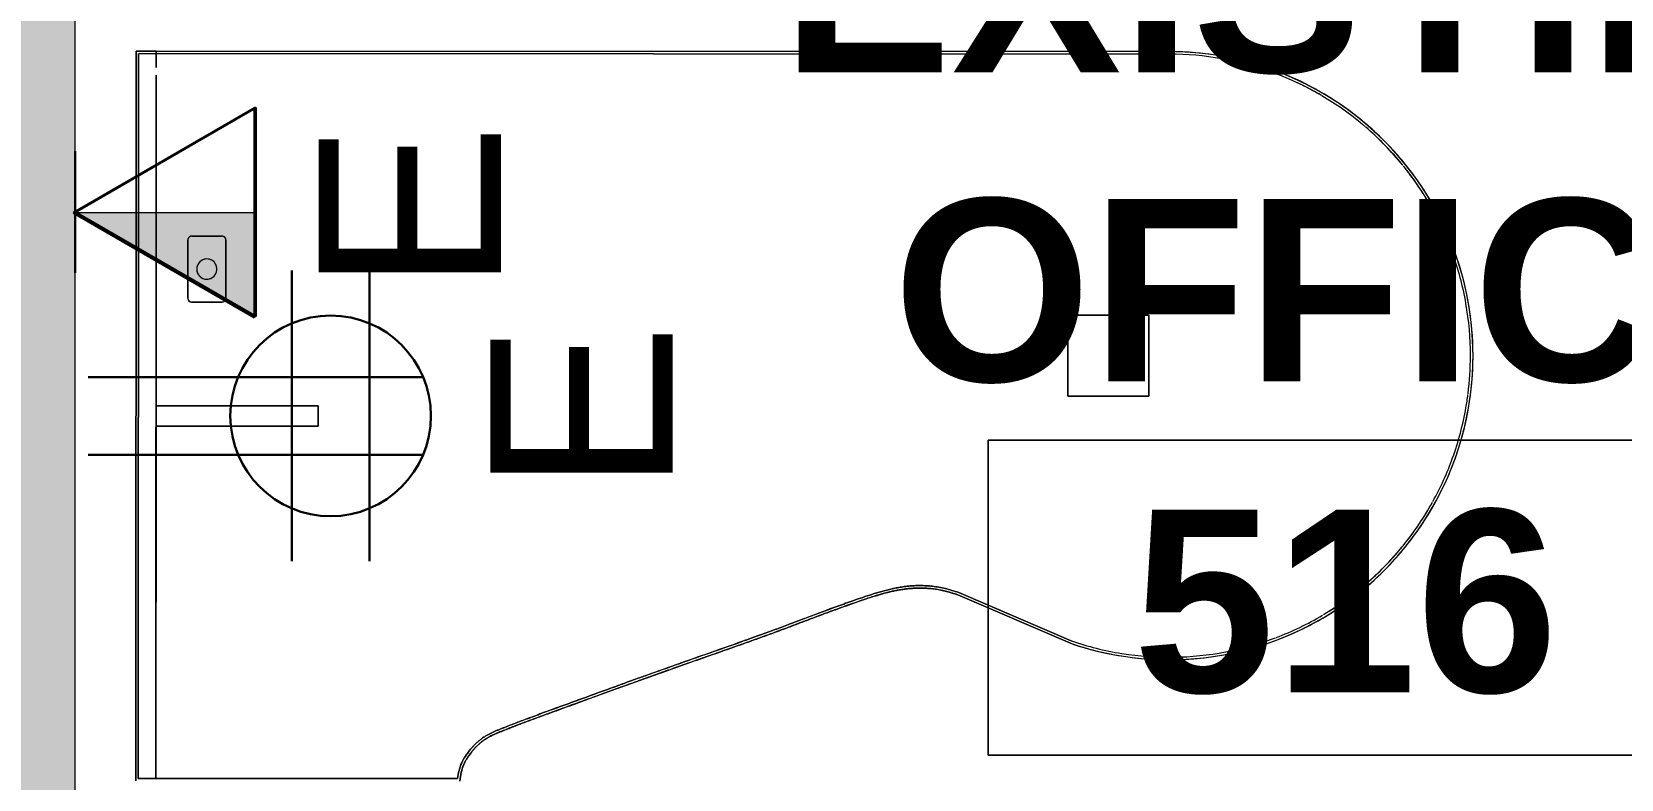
# Model space of a CAD drawing. Header units: inches. Extents: x 385 to 2249, y -1781 to -36.
# Drawn here: x 1571.7 to 1650.2, y -1660.8 to -1623.9 of the extents above; entities that cross this region are included whole.
import ezdxf

# ---------------------------------------------------------------- set-up
doc = ezdxf.new("R2010")
doc.units = ezdxf.units.IN
doc.header["$MEASUREMENT"] = 0
for name, color, linetype, lineweight in [('A-ANNO-NOTE', 131, 'Continuous', 30), ('A-AREA-IDEN', 2, 'Continuous', 9), ('A-WALL-PATT', 111, 'Continuous', 13), ('I-FURN', 30, 'Continuous', 9), ('I-FURN-PNLS', 30, 'Continuous', 9), ('I-WALL', 2, 'Continuous', 13)]:
    doc.layers.add(name, color=color, linetype=linetype, lineweight=lineweight)
doc.styles.add('Swis721 Lt BT', font='swissl.ttf', dxfattribs={"height": 9})
doc.styles.add('Swis721 Lt BT_B', font='', dxfattribs={"height": 9})
doc.styles.get('Swis721 Lt BT_B').set_extended_font_data('Swis721 Lt BT', bold=True)

# ---------------------------------------------------------------- blocks, each defined once
blk = doc.blocks.new('Zira Wksta 11 - Type 2-5323181-Level 5 POWER _ SIGNAL')
at = {"layer": 'I-FURN'}
for p, q in [((-46, 17), (-50, 17)), ((-50, 17), (-50, 13)), ((-50, 13), (-50, 17)), ((-50, 17), (-46, 17)), ((-46, 13), (-46, 17)), ((-46, 17), (-46, 13)), ((-49.977, 13), (-46, 13)), ((-46, 13), (-49.977, 13)), ((-4.437, 12.188), (-4.437, 9.313)), ((-4.437, 9.313), (-4.437, 12.188)), ((-2.75, 12.375), (-4.25, 12.375)), ((-4.25, 12.375), (-2.75, 12.375)), ((-2.562, 9.313), (-2.562, 12.188)), ((-2.562, 12.188), (-2.562, 9.313)), ((-4.25, 9.125), (-2.75, 9.125)), ((-2.75, 9.125), (-4.25, 9.125))]:
    blk.add_line(p, q, dxfattribs=at)
for centre, radius, start, end in [((-4.25, 12.188), 0.188, 90, 180), ((-4.25, 12.188), 0.188, 165, 180), ((-4.25, 12.188), 0.188, 150, 165), ((-4.25, 12.188), 0.187, 135, 150), ((-4.25, 12.188), 0.187, 90, 135), ((-2.75, 12.188), 0.187, 0, 90), ((-2.75, 12.188), 0.187, 15, 90), ((-2.75, 12.188), 0.188, 0, 15), ((-3.5, 10.75), 0.5, 90, 270), ((-3.5, 10.75), 0.5, 150, 165), ((-3.5, 10.75), 0.5, 135, 150), ((-3.5, 10.75), 0.5, 120, 135), ((-3.5, 10.75), 0.5, 105, 120), ((-3.5, 10.75), 0.5, 90, 105), ((-3.5, 10.75), 0.5, 270, 90), ((-3.5, 10.75), 0.5, 75, 90), ((-3.5, 10.75), 0.5, 60, 75), ((-3.5, 10.75), 0.5, 45, 60), ((-3.5, 10.75), 0.5, 30, 45), ((-3.5, 10.75), 0.5, 15, 30), ((-3.5, 10.75), 0.5, 165, 180), ((-3.5, 10.75), 0.5, 180, 195), ((-3.5, 10.75), 0.5, 195, 210), ((-3.5, 10.75), 0.5, 210, 225), ((-3.5, 10.75), 0.5, 225, 240), ((-3.5, 10.75), 0.5, 240, 255), ((-3.5, 10.75), 0.5, 255, 270), ((-3.5, 10.75), 0.5, 270, 285), ((-3.5, 10.75), 0.5, 285, 300), ((-3.5, 10.75), 0.5, 300, 315), ((-3.5, 10.75), 0.5, 315, 330), ((-3.5, 10.75), 0.5, 330, 345), ((-3.5, 10.75), 0.5, 360, 15), ((-3.5, 10.75), 0.5, 345, 360), ((-4.25, 9.313), 0.188, 180, 270), ((-4.25, 9.313), 0.187, 180, 195), ((-4.25, 9.313), 0.187, 195, 225), ((-4.25, 9.313), 0.187, 225, 240), ((-4.25, 9.313), 0.187, 240, 255), ((-4.25, 9.313), 0.188, 255, 270), ((-2.75, 9.313), 0.187, 270, 0), ((-2.75, 9.313), 0.188, 270, 345), ((-2.75, 9.313), 0.187, 345, 0)]:
    blk.add_arc(centre, radius, start, end, dxfattribs=at)
at = {"layer": 'I-FURN-PNLS'}
for p, q in [((-0.125, 35.875), (-15.887, 35.875)), ((-15.887, 35.875), (-0.125, 35.875)), ((-1, 35.876), (-1, 1.19)), ((-1, 18.5), (-1, 35.876)), ((-0.125, 0.243), (-0.125, 35.875)), ((-0.125, 35.875), (-0.125, 0.243)), ((0, 0), (0, 36)), ((0, 0), (0, 36)), ((0, 36), (0, 0)), ((0, 0), (0, 36)), ((0, 36), (0, 0)), ((-40.617, 26.689), (-46.163, 29.064)), ((-46.163, 29.064), (-40.617, 26.689)), ((-40.572, 26.805), (-46.142, 29.191)), ((-40.572, 26.805), (-46.142, 29.191)), ((-46.142, 29.191), (-40.572, 26.805)), ((-29.116, 29.529), (-29.116, 29.529)), ((-1, 18.5), (-9, 18.5)), ((-9, 18.5), (-9, 17.5)), ((-9, 17.5), (-9, 18.5)), ((-9, 18.5), (-1, 18.5)), ((-1, 17.5), (-1, 18.5)), ((-1, 18.5), (-1, 17.5)), ((-1, 17.5), (-1, 18.5)), ((-9, 17.5), (-1, 17.5)), ((-1, 17.5), (-9, 17.5)), ((-1, 1.19), (-1, 17.5)), ((-1, 0.8), (-1, 0.123)), ((-1, 0.123), (-1, 0.8)), ((-51, 0), (0, 0)), ((-51, 0), (0, 0)), ((0, 0), (-51, 0)), ((-50.925, 0.125), (-0.156, 0.125)), ((-0.156, 0.125), (-50.925, 0.125)), ((-1, 0.123), (-1, 0)), ((-1, 0), (-1, 0.123)), ((-1, 0), (0, 0)), ((0, 0), (-1, 0)), ((-0.125, 0.125), (-0.125, 0.243)), ((-0.125, 0.243), (-0.125, 0.125))]:
    blk.add_line(p, q, dxfattribs=at)
for radius, start, end in [(15, 71.10132, 180), (15, 90.90108, 150.30036), (15, 90.90108, 100.80096), (14.875, 90.91582, 100.81406), (14.875, 90.91582, 100.81406), (15, 81.0012, 90.90108), (15, 71.10132, 90.90108), (14.875, 81.01758, 90.90482), (14.875, 81.01758, 90.90482), (15, 71.10132, 81.0012), (15, 110.70084, 120.60072), (15, 100.80096, 110.70084), (14.875, 100.84691, 110.7123), (14.875, 100.84691, 110.7123), (14.875, 71.11934, 80.96267), (14.875, 71.11934, 80.96267), (14.875, 110.83658, 120.61055), (14.875, 110.83658, 120.61055), (15, 120.60072, 130.5006), (14.875, 120.83877, 130.79736), (14.875, 120.83877, 130.50879), (15, 130.5006, 140.40048), (14.875, 130.86434, 140.84118), (14.875, 130.86434, 140.40703), (14.875, 130.50879, 130.79736), (15, 140.40048, 150.30036), (14.875, 140.93372, 150.9467), (14.875, 140.93372, 150.30527), (14.875, 140.40703, 140.84118), (15, 150.30036, 160.20024), (15, 150.30036, 160.20024), (14.875, 151.09337, 160.20352), (14.875, 151.09337, 160.20352), (14.875, 150.30527, 150.9467), (15, 160.20024, 170.10012), (15, 160.20024, 170.10012), (14.875, 160.20352, 170.10176), (14.875, 160.20352, 170.10176), (15, 170.10012, 180), (15, 170.10012, 180), (14.875, 170.10176, 172.61718), (14.875, 170.10176, 172.61718), (14.875, 172.78174, 180), (14.875, 172.78174, 180), (15, 180, 270), (15, 180, 190), (15, 180, 190), (14.875, 180, 190), (14.875, 180, 190), (15, 190, 200), (15, 190, 200), (14.875, 190, 200), (14.875, 190, 200), (15, 200, 210), (15, 200, 260), (14.875, 200, 219.00739), (14.875, 200, 210), (15, 210, 220), (14.875, 210, 219.00739), (14.875, 219.20513, 229.3523), (14.875, 219.20513, 220), (15, 220, 230), (14.875, 220, 229.3523), (14.875, 229.46559, 230), (14.875, 229.46559, 230), (15, 230, 240), (14.875, 230, 239.55839), (14.875, 230, 239.55839), (14.875, 239.63545, 249.7026), (14.875, 239.63545, 240), (15, 240, 250), (14.875, 240, 249.7026), (14.875, 249.76137, 259.815), (14.875, 249.76137, 250), (15, 250, 260), (14.875, 250, 259.815), (15, 260, 270), (15, 260, 270), (14.875, 260, 269.91018), (14.875, 260, 269.91018)]:
    blk.add_arc((-51, 15), radius, start, end, dxfattribs=at)
for points, knots in [([(-16, 36), (-16.014, 35.849), (-16.048, 35.634), (-16.111, 35.404), (-16.153, 35.278), (-16.188, 35.187), (-16.227, 35.099), (-16.286, 34.984), (-16.37, 34.849), (-16.46, 34.723), (-16.522, 34.641), (-16.557, 34.595), (-16.591, 34.55), (-16.634, 34.497), (-16.702, 34.416), (-16.788, 34.323), (-16.875, 34.239), (-16.945, 34.175), (-16.998, 34.129), (-17.05, 34.085), (-17.119, 34.031), (-17.206, 33.969), (-17.312, 33.902), (-17.401, 33.849), (-17.474, 33.808), (-17.547, 33.769), (-17.639, 33.725), (-17.752, 33.675), (-17.868, 33.624), (-17.987, 33.574), (-18.108, 33.525), (-18.233, 33.476), (-18.488, 33.376), (-18.895, 33.217), (-19.48, 32.997), (-20.103, 32.767), (-20.757, 32.528), (-21.436, 32.281), (-22.135, 32.026), (-22.85, 31.766), (-23.578, 31.503), (-24.313, 31.236), (-25.3, 30.881), (-26.287, 30.527), (-27.26, 30.183), (-27.979, 29.93), (-28.687, 29.681), (-29.382, 29.436), (-30.061, 29.195), (-30.724, 28.958), (-31.368, 28.724), (-31.991, 28.494), (-32.595, 28.265), (-33.196, 28.037), (-33.806, 27.806), (-34.441, 27.57), (-35.002, 27.369), (-35.478, 27.202), (-35.787, 27.096), (-36.043, 27.01), (-36.239, 26.943), (-36.44, 26.877), (-36.645, 26.816), (-36.855, 26.756), (-37.069, 26.696), (-37.288, 26.641), (-37.511, 26.595), (-37.739, 26.555), (-37.972, 26.519), (-38.21, 26.491), (-38.452, 26.476), (-38.7, 26.472), (-39.036, 26.476), (-39.469, 26.515), (-40.008, 26.628), (-40.382, 26.739), (-40.572, 26.805)], [0, 0, 0, 0, 0.013514, 0.02027, 0.023649, 0.027027, 0.030405, 0.033784, 0.040541, 0.047297, 0.050676, 0.052365, 0.054054, 0.057432, 0.060811, 0.067568, 0.074324, 0.077703, 0.081081, 0.084459, 0.087838, 0.094595, 0.101351, 0.108108, 0.111486, 0.114865, 0.121622, 0.128378, 0.135135, 0.141892, 0.148649, 0.155405, 0.162162, 0.189189, 0.216216, 0.243243, 0.27027, 0.297297, 0.324324, 0.351351, 0.378378, 0.405405, 0.432432, 0.486486, 0.513514, 0.540541, 0.567568, 0.594595, 0.621622, 0.648649, 0.675676, 0.702703, 0.72973, 0.756757, 0.783784, 0.810811, 0.837838, 0.851351, 0.864865, 0.871622, 0.878378, 0.885135, 0.891892, 0.898649, 0.905405, 0.912162, 0.918919, 0.925676, 0.932432, 0.939189, 0.945946, 0.952703, 0.959459, 0.972973, 0.986486, 1, 1, 1, 1]), ([(-16.68, 34.442), (-16.674, 34.449), (-16.65, 34.477), (-16.61, 34.525), (-16.569, 34.578), (-16.536, 34.623), (-16.502, 34.668), (-16.442, 34.75), (-16.355, 34.874), (-16.274, 35.007), (-16.217, 35.119), (-16.179, 35.206), (-16.146, 35.296), (-16.105, 35.419), (-16.046, 35.644), (-16.013, 35.853), (-16, 36)], [-0.06054761, -0.06054761, -0.06054761, -0.06054761, -0.05921053, -0.05592105, -0.05263158, -0.05098684, -0.04934211, -0.04605263, -0.03947368, -0.03289474, -0.02960526, -0.02631579, -0.02302632, -0.01973684, -0.01315789, 0, 0, 0, 0]), ([(-16.197, 35.166), (-16.195, 35.17), (-16.178, 35.209), (-16.136, 35.319), (-16.057, 35.579), (-16.016, 35.826), (-16, 36)], [-0.02784085, -0.02784085, -0.02784085, -0.02784085, -0.02734644, -0.02343981, -0.01562654, 0, 0, 0, 0]), ([(-16.086, 35.107), (-16.083, 35.115), (-16.063, 35.16), (-16.017, 35.28), (-15.943, 35.518), (-15.908, 35.739), (-15.89, 35.876)], [-0.02817516, -0.02817516, -0.02817516, -0.02817516, -0.02734644, -0.02343981, -0.01562654, -0.00333188, -0.00333188, -0.00333188, -0.00333188]), ([(-15.887, 35.875), (-15.904, 35.736), (-15.945, 35.519), (-16.017, 35.28), (-16.063, 35.16), (-16.083, 35.115), (-16.086, 35.107)], [0.00332304, 0.00332304, 0.00332304, 0.00332304, 0.01562654, 0.02343981, 0.02734644, 0.02817516, 0.02817516, 0.02817516, 0.02817516]), ([(-16.194, 34.899), (-16.211, 34.871), (-16.269, 34.778), (-16.351, 34.662), (-16.433, 34.551), (-16.493, 34.472), (-16.555, 34.395), (-16.638, 34.3), (-16.744, 34.191), (-16.848, 34.094), (-16.932, 34.02), (-17.017, 33.951), (-17.114, 33.881), (-17.189, 33.832), (-17.223, 33.811)], [0.03584002, 0.03584002, 0.03584002, 0.03584002, 0.03906635, 0.04687962, 0.05078625, 0.05469289, 0.05859952, 0.06250615, 0.07031942, 0.07813269, 0.08203933, 0.08594596, 0.09375923, 0.09993766, 0.09993766, 0.09993766, 0.09993766]), ([(-16.679, 34.443), (-16.65, 34.477), (-16.601, 34.536), (-16.533, 34.626), (-16.452, 34.735), (-16.365, 34.859), (-16.303, 34.96), (-16.281, 34.999)], [-0.06048085, -0.06048085, -0.06048085, -0.06048085, -0.05469289, -0.05078625, -0.04687962, -0.03906635, -0.03436187, -0.03436187, -0.03436187, -0.03436187]), ([(-16.668, 34.27), (-16.651, 34.288), (-16.613, 34.328), (-16.555, 34.395), (-16.493, 34.472), (-16.433, 34.551), (-16.351, 34.662), (-16.269, 34.778), (-16.211, 34.871), (-16.194, 34.899)], [-0.0656215, -0.0656215, -0.0656215, -0.0656215, -0.06250615, -0.05859952, -0.05469289, -0.05078625, -0.04687962, -0.03906635, -0.03584002, -0.03584002, -0.03584002, -0.03584002]), ([(-16.086, 35.107), (-16.099, 35.078), (-16.133, 35.006), (-16.171, 34.938), (-16.194, 34.899)], [0.028175164, 0.028175164, 0.028175164, 0.028175164, 0.031253077, 0.035840023, 0.035840023, 0.035840023, 0.035840023]), ([(-16.194, 34.899), (-16.171, 34.938), (-16.133, 35.006), (-16.099, 35.078), (-16.086, 35.107)], [-0.035840023, -0.035840023, -0.035840023, -0.035840023, -0.031253077, -0.028175164, -0.028175164, -0.028175164, -0.028175164]), ([(-17.253, 33.792), (-17.294, 33.766), (-17.381, 33.715), (-17.512, 33.647), (-17.622, 33.596), (-17.71, 33.557), (-17.8, 33.516), (-17.918, 33.467), (-18.059, 33.41), (-18.25, 33.335), (-18.503, 33.235), (-18.926, 33.072), (-19.492, 32.859), (-20.219, 32.591), (-20.986, 32.311), (-21.533, 32.112), (-21.818, 32.009), (-21.834, 32.003)], [0.101749, 0.101749, 0.101749, 0.101749, 0.1093858, 0.117199, 0.1250123, 0.1289189, 0.1328256, 0.1406388, 0.1484521, 0.1562654, 0.1718919, 0.1875185, 0.2187715, 0.2500246, 0.2812777, 0.3125308, 0.3142903, 0.3142903, 0.3142903, 0.3142903]), ([(-17.693, 33.564), (-17.677, 33.572), (-17.617, 33.599), (-17.512, 33.647), (-17.381, 33.715), (-17.294, 33.766), (-17.253, 33.792)], [-0.12791997, -0.12791997, -0.12791997, -0.12791997, -0.12501231, -0.11719904, -0.10938577, -0.10174895, -0.10174895, -0.10174895, -0.10174895]), ([(-17.688, 33.704), (-17.647, 33.723), (-17.564, 33.761), (-17.44, 33.825), (-17.315, 33.9), (-17.193, 33.978), (-17.093, 34.051), (-17.012, 34.116), (-16.932, 34.186), (-16.841, 34.272), (-16.77, 34.344), (-16.739, 34.377)], [-0.12456702, -0.12456702, -0.12456702, -0.12456702, -0.11719904, -0.10938577, -0.1015725, -0.09375923, -0.08594596, -0.08203933, -0.07813269, -0.07031942, -0.06436475, -0.06436475, -0.06436475, -0.06436475]), ([(-17.688, 33.704), (-17.654, 33.719), (-17.584, 33.752), (-17.498, 33.795), (-17.427, 33.833), (-17.357, 33.875), (-17.27, 33.928), (-17.168, 33.996), (-17.083, 34.059), (-17.016, 34.113), (-16.948, 34.172), (-16.863, 34.25), (-16.787, 34.325), (-16.746, 34.369), (-16.739, 34.377)], [-0.12456461, -0.12456461, -0.12456461, -0.12456461, -0.11842105, -0.11184211, -0.10855263, -0.10526316, -0.09868421, -0.09210526, -0.08552632, -0.08223684, -0.07894737, -0.07236842, -0.06578947, -0.06434993, -0.06434993, -0.06434993, -0.06434993]), ([(-17.223, 33.811), (-17.189, 33.832), (-17.114, 33.881), (-17.017, 33.951), (-16.932, 34.02), (-16.848, 34.094), (-16.76, 34.175), (-16.693, 34.244), (-16.668, 34.27)], [-0.09993766, -0.09993766, -0.09993766, -0.09993766, -0.09375923, -0.08594596, -0.08203933, -0.07813269, -0.07031942, -0.0656215, -0.0656215, -0.0656215, -0.0656215]), ([(-21.83, 32.138), (-21.631, 32.21), (-21.21, 32.363), (-20.582, 32.592), (-19.953, 32.823), (-19.379, 33.035), (-19.026, 33.169), (-18.867, 33.229)], [-0.3125, -0.3125, -0.3125, -0.3125, -0.2894737, -0.2631579, -0.2368421, -0.2105263, -0.1875, -0.1875, -0.1875, -0.1875]), ([(-20.286, 32.567), (-20.266, 32.575), (-19.996, 32.673), (-19.513, 32.852), (-19.079, 33.015), (-18.879, 33.091)], [-0.2525169, -0.2525169, -0.2525169, -0.2525169, -0.25002462, -0.21877154, -0.19021843, -0.19021843, -0.19021843, -0.19021843]), ([(-20.268, 32.707), (-20.02, 32.798), (-19.736, 32.902), (-19.464, 33.004), (-19.424, 33.019)], [-0.25, -0.25, -0.25, -0.25, -0.21877154, -0.21342503, -0.21342503, -0.21342503, -0.21342503]), ([(-19.424, 33.019), (-19.233, 33.091), (-19.047, 33.161), (-18.867, 33.229), (-18.867, 33.229)], [-0.21342503, -0.21342503, -0.21342503, -0.21342503, -0.18751846, -0.1875, -0.1875, -0.1875, -0.1875]), ([(-18.879, 33.091), (-18.86, 33.098), (-18.733, 33.147), (-18.503, 33.235), (-18.25, 33.335), (-18.059, 33.41), (-17.918, 33.467), (-17.8, 33.516), (-17.727, 33.549), (-17.699, 33.562), (-17.693, 33.564)], [-0.19021843, -0.19021843, -0.19021843, -0.19021843, -0.18751846, -0.17189192, -0.15626539, -0.14845212, -0.14063885, -0.13282558, -0.12891894, -0.12791997, -0.12791997, -0.12791997, -0.12791997]), ([(-18.867, 33.229), (-18.844, 33.238), (-18.731, 33.281), (-18.545, 33.353), (-18.387, 33.415), (-18.316, 33.443)], [-0.1875, -0.1875, -0.1875, -0.1875, -0.18421053, -0.17105263, -0.15978613, -0.15978613, -0.15978613, -0.15978613]), ([(-18.865, 33.23), (-18.757, 33.271), (-18.574, 33.342), (-18.398, 33.411), (-18.324, 33.44)], [-0.18737705, -0.18737705, -0.18737705, -0.18737705, -0.17189192, -0.16020039, -0.16020039, -0.16020039, -0.16020039]), ([(-18.299, 33.45), (-18.292, 33.453), (-18.245, 33.472), (-18.157, 33.506), (-18.038, 33.553), (-17.94, 33.593), (-17.864, 33.625), (-17.807, 33.65), (-17.751, 33.676), (-17.714, 33.692), (-17.696, 33.701)], [-0.1588822, -0.1588822, -0.1588822, -0.1588822, -0.15789474, -0.15131579, -0.14473684, -0.13815789, -0.13486842, -0.13157895, -0.12828947, -0.125, -0.125, -0.125, -0.125]), ([(-18.297, 33.451), (-18.281, 33.457), (-18.216, 33.483), (-18.104, 33.527), (-17.965, 33.583), (-17.851, 33.631), (-17.761, 33.671), (-17.718, 33.691), (-17.696, 33.7)], [-0.15881843, -0.15881843, -0.15881843, -0.15881843, -0.15626539, -0.14845212, -0.14063885, -0.13282558, -0.12891894, -0.12501504, -0.12501504, -0.12501504, -0.12501504]), ([(-21.834, 32.003), (-21.818, 32.009), (-21.533, 32.112), (-21.008, 32.304), (-20.516, 32.483), (-20.286, 32.567)], [-0.3142903, -0.3142903, -0.3142903, -0.3142903, -0.31253077, -0.28127769, -0.2525169, -0.2525169, -0.2525169, -0.2525169]), ([(-28.553, 29.728), (-28.239, 29.838), (-27.69, 30.031), (-26.896, 30.311), (-25.944, 30.65), (-24.981, 30.995), (-24.022, 31.342), (-23.308, 31.6), (-22.604, 31.856), (-22.125, 32.03), (-21.88, 32.119), (-21.862, 32.126)], [-0.5625, -0.5625, -0.5625, -0.5625, -0.5263158, -0.5, -0.4736842, -0.4210526, -0.3947368, -0.3684211, -0.3421053, -0.3157895, -0.313756, -0.313756, -0.313756, -0.313756]), ([(-24.297, 31.242), (-24.026, 31.34), (-23.756, 31.438), (-23.488, 31.535), (-23.488, 31.535)], [-0.40477498, -0.40477498, -0.40477498, -0.40477498, -0.37503693, -0.375, -0.375, -0.375, -0.375]), ([(-21.847, 31.998), (-22.368, 31.809), (-23.117, 31.536), (-23.88, 31.26), (-24.098, 31.181)], [0.31481536, 0.31481536, 0.31481536, 0.31481536, 0.37503693, 0.39906516, 0.39906516, 0.39906516, 0.39906516]), ([(-23.502, 31.397), (-23.483, 31.404), (-22.922, 31.607), (-22.368, 31.809), (-21.847, 31.998)], [-0.37711383, -0.37711383, -0.37711383, -0.37711383, -0.37503693, -0.31481536, -0.31481536, -0.31481536, -0.31481536]), ([(-24.879, 30.9), (-24.969, 30.867), (-25.631, 30.629), (-26.862, 30.189), (-28.525, 29.606), (-29.597, 29.228), (-30.122, 29.04), (-30.133, 29.037)], [0.4276112, 0.4276112, 0.4276112, 0.4276112, 0.4375431, 0.5000492, 0.5625554, 0.6250615, 0.6263077, 0.6263077, 0.6263077, 0.6263077]), ([(-26.899, 30.178), (-26.884, 30.183), (-26.324, 30.382), (-25.756, 30.585), (-25.202, 30.784)], [-0.50171075, -0.50171075, -0.50171075, -0.50171075, -0.50004924, -0.43941229, -0.43941229, -0.43941229, -0.43941229]), ([(-26.113, 30.59), (-25.807, 30.699), (-25.5, 30.809), (-25.192, 30.92), (-25.192, 30.92)], [-0.47120689, -0.47120689, -0.47120689, -0.47120689, -0.43754308, -0.4375, -0.4375, -0.4375, -0.4375]), ([(-25.202, 30.784), (-25.185, 30.79), (-25.077, 30.828), (-24.969, 30.867), (-24.879, 30.9)], [-0.43941229, -0.43941229, -0.43941229, -0.43941229, -0.43754308, -0.42761119, -0.42761119, -0.42761119, -0.42761119]), ([(-28.551, 29.596), (-28.538, 29.601), (-27.998, 29.791), (-27.446, 29.984), (-26.899, 30.178)], [-0.56400922, -0.56400922, -0.56400922, -0.56400922, -0.56255539, -0.50171075, -0.50171075, -0.50171075, -0.50171075]), ([(-27.855, 29.973), (-27.539, 30.085), (-27.218, 30.198), (-26.895, 30.312), (-26.895, 30.312)], [-0.53592805, -0.53592805, -0.53592805, -0.53592805, -0.50004924, -0.5, -0.5, -0.5, -0.5]), ([(-30.133, 29.037), (-30.637, 28.857), (-31.135, 28.677), (-31.614, 28.5), (-31.622, 28.497)], [0.62630768, 0.62630768, 0.62630768, 0.62630768, 0.6875677, 0.68860615, 0.68860615, 0.68860615, 0.68860615]), ([(-31.622, 28.497), (-31.614, 28.5), (-31.135, 28.677), (-30.637, 28.857), (-30.133, 29.037)], [-0.68860615, -0.68860615, -0.68860615, -0.68860615, -0.6875677, -0.62630768, -0.62630768, -0.62630768, -0.62630768]), ([(-30.906, 28.892), (-30.708, 28.964), (-30.454, 29.055), (-30.196, 29.147), (-30.142, 29.166)], [-0.65633615, -0.65633615, -0.65633615, -0.65633615, -0.63157895, -0.625, -0.625, -0.625, -0.625]), ([(-30.641, 28.988), (-30.477, 29.047), (-30.311, 29.106), (-30.143, 29.166), (-30.142, 29.166)], [-0.64534036, -0.64534036, -0.64534036, -0.64534036, -0.62506154, -0.625, -0.625, -0.625, -0.625]), ([(-30.133, 29.037), (-30.122, 29.04), (-29.609, 29.224), (-29.08, 29.41), (-28.551, 29.596)], [-0.62630768, -0.62630768, -0.62630768, -0.62630768, -0.62506154, -0.56400922, -0.56400922, -0.56400922, -0.56400922]), ([(-30.025, 29.208), (-29.9, 29.252), (-29.713, 29.319), (-29.524, 29.386), (-29.461, 29.408)], [-0.62026954, -0.62026954, -0.62026954, -0.62026954, -0.60526316, -0.59780568, -0.59780568, -0.59780568, -0.59780568]), ([(-29.377, 29.438), (-29.245, 29.484), (-28.972, 29.58), (-28.696, 29.678), (-28.553, 29.728)], [-0.59449408, -0.59449408, -0.59449408, -0.59449408, -0.57894737, -0.5625, -0.5625, -0.5625, -0.5625]), ([(-29.374, 29.439), (-29.104, 29.534), (-28.83, 29.63), (-28.554, 29.728), (-28.553, 29.728)], [-0.59437892, -0.59437892, -0.59437892, -0.59437892, -0.56255539, -0.5625, -0.5625, -0.5625, -0.5625]), ([(-31.622, 28.497), (-31.854, 28.411), (-32.317, 28.237), (-33.233, 27.889), (-33.945, 27.619), (-34.458, 27.433), (-34.463, 27.431)], [0.6886061, 0.6886061, 0.6886061, 0.6886061, 0.7188208, 0.7500739, 0.81258, 0.8132031, 0.8132031, 0.8132031, 0.8132031]), ([(-33.046, 28.094), (-32.948, 28.131), (-32.674, 28.235), (-32.4, 28.339), (-32.222, 28.406)], [-0.75, -0.75, -0.75, -0.75, -0.73684211, -0.71304302, -0.71304302, -0.71304302, -0.71304302]), ([(-33.044, 28.095), (-32.813, 28.183), (-32.539, 28.287), (-32.262, 28.391), (-32.218, 28.408)], [-0.74987848, -0.74987848, -0.74987848, -0.74987848, -0.71882078, -0.7128885, -0.7128885, -0.7128885, -0.7128885]), ([(-33.022, 27.969), (-33.016, 27.972), (-32.777, 28.062), (-32.317, 28.237), (-31.854, 28.411), (-31.622, 28.497)], [-0.75090461, -0.75090461, -0.75090461, -0.75090461, -0.75007385, -0.71882078, -0.68860615, -0.68860615, -0.68860615, -0.68860615]), ([(-32.222, 28.406), (-32.203, 28.413), (-32.011, 28.486), (-31.817, 28.558), (-31.64, 28.624)], [-0.71304302, -0.71304302, -0.71304302, -0.71304302, -0.71052632, -0.6875, -0.6875, -0.6875, -0.6875]), ([(-32.218, 28.408), (-32.028, 28.479), (-31.836, 28.551), (-31.64, 28.623), (-31.64, 28.624)], [-0.7128885, -0.7128885, -0.7128885, -0.7128885, -0.6875677, -0.6875, -0.6875, -0.6875, -0.6875]), ([(-31.578, 28.647), (-31.573, 28.648), (-31.365, 28.725), (-31.141, 28.807), (-30.918, 28.887), (-30.906, 28.892)], [-0.68481379, -0.68481379, -0.68481379, -0.68481379, -0.68421053, -0.65789474, -0.65633615, -0.65633615, -0.65633615, -0.65633615]), ([(-35.924, 27.05), (-35.849, 27.075), (-35.629, 27.149), (-35.153, 27.315), (-34.774, 27.451), (-34.535, 27.538)], [-0.86742878, -0.86742878, -0.86742878, -0.86742878, -0.85945962, -0.84383308, -0.81438984, -0.81438984, -0.81438984, -0.81438984]), ([(-35.924, 27.05), (-35.871, 27.067), (-35.757, 27.106), (-35.525, 27.186), (-35.115, 27.329), (-34.771, 27.452), (-34.545, 27.534), (-34.533, 27.538)], [-0.86743283, -0.86743283, -0.86743283, -0.86743283, -0.86184211, -0.85526316, -0.84210526, -0.81578947, -0.81431678, -0.81431678, -0.81431678, -0.81431678]), ([(-34.535, 27.538), (-34.52, 27.543), (-34.505, 27.549), (-34.489, 27.554), (-34.489, 27.554)], [-0.814389844, -0.814389844, -0.814389844, -0.814389844, -0.812580007, -0.8125, -0.8125, -0.8125, -0.8125]), ([(-34.463, 27.431), (-34.458, 27.433), (-33.952, 27.617), (-33.481, 27.795), (-33.022, 27.969)], [-0.81320308, -0.81320308, -0.81320308, -0.81320308, -0.81258001, -0.75090461, -0.75090461, -0.75090461, -0.75090461]), ([(-34.315, 27.618), (-34.189, 27.664), (-33.916, 27.765), (-33.65, 27.865), (-33.507, 27.919)], [-0.80530142, -0.80530142, -0.80530142, -0.80530142, -0.78947368, -0.77050119, -0.77050119, -0.77050119, -0.77050119]), ([(-33.507, 27.919), (-33.451, 27.94), (-33.297, 27.999), (-33.144, 28.057), (-33.046, 28.094)], [-0.77050119, -0.77050119, -0.77050119, -0.77050119, -0.76315789, -0.75, -0.75, -0.75, -0.75]), ([(-33.465, 27.935), (-33.325, 27.988), (-33.186, 28.041), (-33.047, 28.094), (-33.046, 28.094)], [-0.76865984, -0.76865984, -0.76865984, -0.76865984, -0.75007385, -0.75, -0.75, -0.75, -0.75]), ([(-38.149, 26.374), (-38.24, 26.365), (-38.43, 26.351), (-38.719, 26.346), (-39.017, 26.352), (-39.427, 26.385), (-39.956, 26.482), (-40.393, 26.611), (-40.617, 26.688)], [0.93780001, 0.93780001, 0.93780001, 0.93780001, 0.94540559, 0.95321885, 0.96103212, 0.96884539, 0.98447193, 1.00009847, 1.00009847, 1.00009847, 1.00009847]), ([(-40.617, 26.688), (-40.393, 26.611), (-39.956, 26.482), (-39.427, 26.385), (-39.017, 26.352), (-38.719, 26.346), (-38.43, 26.351), (-38.24, 26.365), (-38.149, 26.374)], [-1.00009847, -1.00009847, -1.00009847, -1.00009847, -0.98447193, -0.96884539, -0.96103212, -0.95321885, -0.94540559, -0.93780001, -0.93780001, -0.93780001, -0.93780001]), ([(-40.572, 26.805), (-40.353, 26.729), (-40.014, 26.63), (-39.686, 26.562), (-39.566, 26.541)], [-1, -1, -1, -1, -0.98447193, -0.97537167, -0.97537167, -0.97537167, -0.97537167]), ([(-40.572, 26.805), (-40.387, 26.741), (-40.023, 26.631), (-39.577, 26.537), (-39.313, 26.504), (-39.222, 26.496)], [-1, -1, -1, -1, -0.98684211, -0.97368421, -0.96652412, -0.96652412, -0.96652412, -0.96652412]), ([(-36.116, 26.854), (-36.188, 26.83), (-36.338, 26.779), (-36.573, 26.705), (-36.817, 26.636), (-37.067, 26.568), (-37.325, 26.504), (-37.592, 26.452), (-37.861, 26.409), (-38.049, 26.384), (-38.146, 26.374), (-38.149, 26.374)], [0.87550154, 0.87550154, 0.87550154, 0.87550154, 0.88289943, 0.8907127, 0.89852597, 0.90633924, 0.91415251, 0.92196578, 0.92977905, 0.93759232, 0.93780001, 0.93780001, 0.93780001, 0.93780001]), ([(-38.149, 26.374), (-38.146, 26.374), (-38.049, 26.384), (-37.861, 26.409), (-37.592, 26.452), (-37.325, 26.504), (-37.067, 26.568), (-36.817, 26.636), (-36.573, 26.705), (-36.338, 26.779), (-36.188, 26.83), (-36.116, 26.854)], [-0.93780001, -0.93780001, -0.93780001, -0.93780001, -0.93759232, -0.92977905, -0.92196578, -0.91415251, -0.90633924, -0.89852597, -0.8907127, -0.88289943, -0.87550154, -0.87550154, -0.87550154, -0.87550154]), ([(-37.338, 26.632), (-37.275, 26.646), (-37.157, 26.674), (-37.041, 26.705), (-36.988, 26.72)], [-0.91367108, -0.91367108, -0.91367108, -0.91367108, -0.90789474, -0.90283642, -0.90283642, -0.90283642, -0.90283642]), ([(-37.217, 26.66), (-37.177, 26.67), (-37.054, 26.701), (-36.907, 26.741), (-36.8, 26.771), (-36.774, 26.778)], [-0.90996206, -0.90996206, -0.90996206, -0.90996206, -0.90633924, -0.89852597, -0.89604125, -0.89604125, -0.89604125, -0.89604125]), ([(-36.988, 26.72), (-36.972, 26.724), (-36.886, 26.747), (-36.733, 26.79), (-36.531, 26.849), (-36.391, 26.894), (-36.318, 26.918), (-36.31, 26.921)], [-0.90283642, -0.90283642, -0.90283642, -0.90283642, -0.90131579, -0.89473684, -0.88815789, -0.88157895, -0.88074286, -0.88074286, -0.88074286, -0.88074286]), ([(-36.774, 26.778), (-36.719, 26.794), (-36.584, 26.833), (-36.439, 26.879), (-36.349, 26.908), (-36.336, 26.912)], [-0.89604125, -0.89604125, -0.89604125, -0.89604125, -0.8907127, -0.88289943, -0.88162253, -0.88162253, -0.88162253, -0.88162253]), ([(-36.31, 26.921), (-36.253, 26.94), (-36.133, 26.98), (-36.005, 27.023), (-35.934, 27.047), (-35.924, 27.05)], [-0.88074286, -0.88074286, -0.88074286, -0.88074286, -0.875, -0.86842105, -0.86743283, -0.86743283, -0.86743283, -0.86743283]), ([(-36.209, 26.955), (-36.187, 26.962), (-36.165, 26.969), (-36.142, 26.977), (-36.141, 26.977)], [-0.877300502, -0.877300502, -0.877300502, -0.877300502, -0.875086162, -0.875, -0.875, -0.875, -0.875]), ([(-34.463, 27.431), (-34.712, 27.34), (-35.101, 27.201), (-35.657, 27.007), (-35.957, 26.907), (-36.112, 26.855), (-36.116, 26.854)], [0.81320308, 0.81320308, 0.81320308, 0.81320308, 0.84383308, 0.85945962, 0.87508616, 0.87550154, 0.87550154, 0.87550154, 0.87550154]), ([(-36.116, 26.854), (-36.112, 26.855), (-35.957, 26.907), (-35.657, 27.007), (-35.101, 27.201), (-34.712, 27.34), (-34.463, 27.431)], [-0.87550154, -0.87550154, -0.87550154, -0.87550154, -0.87508616, -0.85945962, -0.84383308, -0.81320308, -0.81320308, -0.81320308, -0.81320308]), ([(-39.566, 26.541), (-39.48, 26.527), (-39.371, 26.511), (-39.263, 26.5), (-39.239, 26.497)], [-0.975371666, -0.975371666, -0.975371666, -0.975371666, -0.968845393, -0.966988791, -0.966988791, -0.966988791, -0.966988791]), ([(-39.239, 26.497), (-39.063, 26.48), (-38.813, 26.47), (-38.571, 26.473), (-38.498, 26.476)], [-0.96698879, -0.96698879, -0.96698879, -0.96698879, -0.95321885, -0.94719211, -0.94719211, -0.94719211, -0.94719211]), ([(-39.222, 26.496), (-39.145, 26.488), (-38.985, 26.477), (-38.748, 26.472), (-38.59, 26.473), (-38.512, 26.475)], [-0.96652412, -0.96652412, -0.96652412, -0.96652412, -0.96052632, -0.95394737, -0.94758081, -0.94758081, -0.94758081, -0.94758081]), ([(-38.512, 26.475), (-38.51, 26.476), (-38.427, 26.478), (-38.267, 26.487), (-38.038, 26.511), (-37.89, 26.532), (-37.818, 26.543)], [-0.94758081, -0.94758081, -0.94758081, -0.94758081, -0.94736842, -0.94078947, -0.93421053, -0.92796217, -0.92796217, -0.92796217, -0.92796217]), ([(-38.498, 26.476), (-38.476, 26.477), (-38.36, 26.481), (-38.245, 26.49), (-38.152, 26.499), (-38.151, 26.499)], [-0.947192107, -0.947192107, -0.947192107, -0.947192107, -0.945405585, -0.937592316, -0.9375, -0.9375, -0.9375, -0.9375]), ([(-38.147, 26.5), (-38.058, 26.509), (-37.93, 26.526), (-37.805, 26.545), (-37.768, 26.551)], [-0.93740934, -0.93740934, -0.93740934, -0.93740934, -0.92977905, -0.92648957, -0.92648957, -0.92648957, -0.92648957]), ([(-37.818, 26.543), (-37.815, 26.543), (-37.735, 26.556), (-37.583, 26.581), (-37.428, 26.612), (-37.347, 26.63), (-37.338, 26.632)], [-0.92796217, -0.92796217, -0.92796217, -0.92796217, -0.92763158, -0.92105263, -0.91447368, -0.91367108, -0.91367108, -0.91367108, -0.91367108]), ([(-37.768, 26.551), (-37.716, 26.559), (-37.6, 26.578), (-37.486, 26.6), (-37.422, 26.613)], [-0.92648957, -0.92648957, -0.92648957, -0.92648957, -0.92196578, -0.91622864, -0.91622864, -0.91622864, -0.91622864]), ([(-37.422, 26.613), (-37.399, 26.618), (-37.33, 26.633), (-37.262, 26.649), (-37.217, 26.66)], [-0.916228637, -0.916228637, -0.916228637, -0.916228637, -0.914152508, -0.909962057, -0.909962057, -0.909962057, -0.909962057])]:
    blk.add_open_spline(points, degree=3, knots=knots, dxfattribs=at)
for points in [[(-16.281, 34.999), (-16.266, 35.024), (-16.252, 35.05), (-16.239, 35.076)], [(-16.229, 35.097), (-16.218, 35.12), (-16.207, 35.143), (-16.197, 35.166)], [(-16.71, 34.409), (-16.7, 34.42), (-16.69, 34.431), (-16.679, 34.443)], [(-21.828, 32.138), (-21.49, 32.261), (-21.157, 32.382), (-20.834, 32.5)], [(-20.834, 32.5), (-20.643, 32.57), (-20.454, 32.639), (-20.27, 32.706)], [(-24.098, 31.181), (-23.899, 31.253), (-23.7, 31.325), (-23.502, 31.397)], [(-23.485, 31.536), (-23.157, 31.655), (-22.831, 31.774), (-22.509, 31.891)], [(-22.509, 31.891), (-22.291, 31.97), (-22.074, 32.049), (-21.86, 32.126)], [(-25.189, 30.921), (-24.891, 31.028), (-24.593, 31.135), (-24.297, 31.242)], [(-24.11, 31.177), (-24.355, 31.088), (-24.601, 31), (-24.846, 30.911)], [(-24.846, 30.911), (-24.601, 31), (-24.355, 31.088), (-24.11, 31.177)], [(-28.432, 29.77), (-28.241, 29.838), (-28.049, 29.905), (-27.855, 29.973)], [(-26.892, 30.313), (-26.634, 30.405), (-26.374, 30.497), (-26.113, 30.59)], [(-30.142, 29.166), (-30.102, 29.18), (-30.062, 29.195), (-30.022, 29.209)], [(-30.142, 29.166), (-30.103, 29.18), (-30.064, 29.194), (-30.025, 29.208)], [(-30.022, 29.209), (-29.836, 29.275), (-29.647, 29.342), (-29.458, 29.409)], [(-29.461, 29.408), (-29.433, 29.418), (-29.405, 29.428), (-29.377, 29.438)], [(-29.458, 29.409), (-29.43, 29.419), (-29.402, 29.429), (-29.374, 29.439)], [(-28.55, 29.729), (-28.51, 29.743), (-28.471, 29.757), (-28.432, 29.77)], [(-31.64, 28.624), (-31.619, 28.631), (-31.598, 28.639), (-31.578, 28.647)], [(-31.636, 28.625), (-31.396, 28.714), (-31.151, 28.803), (-30.902, 28.893)], [(-30.902, 28.893), (-30.816, 28.925), (-30.729, 28.956), (-30.641, 28.988)], [(-34.533, 27.538), (-34.46, 27.565), (-34.387, 27.591), (-34.315, 27.618)], [(-34.481, 27.557), (-34.423, 27.578), (-34.365, 27.6), (-34.307, 27.621)], [(-34.307, 27.621), (-34.031, 27.722), (-33.765, 27.822), (-33.503, 27.921)], [(-36.336, 26.912), (-36.293, 26.926), (-36.251, 26.94), (-36.209, 26.955)], [(-36.12, 26.984), (-36.054, 27.006), (-35.989, 27.028), (-35.924, 27.05)]]:
    blk.add_open_spline(points, degree=3, dxfattribs=at)
blk = doc.blocks.new('Room Tag - Room Name and Number-3379422-Level 5 POWER _ SIGNAL')
at = {"layer": 'A-AREA-IDEN'}
for p, q in [((-0.18806, -0.16357), (-0.18806, -0.00182)), ((-0.18806, -0.00182), (0.18694, -0.00182)), ((0.18694, -0.00182), (-0.18806, -0.00182)), ((-0.18806, -0.00182), (-0.18806, -0.16357)), ((0.18694, -0.00182), (0.18694, -0.16357)), ((0.18694, -0.16357), (0.18694, -0.00182)), ((0.18694, -0.16357), (-0.18806, -0.16357)), ((-0.18806, -0.16357), (0.18694, -0.16357))]:
    blk.add_line(p, q, dxfattribs=at)

msp = doc.modelspace()

# ---------------------------------------------------------------- hatches: boundary and pattern name
at = {"layer": 'A-ANNO-NOTE', "lineweight": 9}
msp.add_hatch(color=256, dxfattribs=at).paths.add_polyline_path([(1582.723, -1638.026), (1582.723, -1632.869), (1573.79, -1632.869), (1579.983, -1636.445)], flags=0)
at = {"layer": 'A-WALL-PATT', "lineweight": 9}
msp.add_hatch(color=7, dxfattribs=at).paths.add_polyline_path([(1573.858, -1714.891), (1573.858, -1572.58), (1570.358, -1572.58), (1570.358, -1714.891)], flags=0)

# ---------------------------------------------------------------- linework, layer by layer
at = {"layer": 'A-ANNO-NOTE'}
for p, q in [((1573.79, -1632.869), (1582.723, -1627.712)), ((1573.858, -1632.83), (1582.79, -1627.673)), ((1582.723, -1627.712), (1582.723, -1638.026)), ((1582.79, -1627.673), (1582.79, -1637.987)), ((1573.858, -1635.83), (1573.858, -1629.83)), ((1573.79, -1632.869), (1582.723, -1638.026)), ((1573.858, -1632.83), (1582.79, -1637.987)), ((1584.557, -1635.709), (1584.557, -1650.056)), ((1588.39, -1635.709), (1588.39, -1650.056)), ((1574.511, -1640.967), (1591.038, -1640.967)), ((1574.511, -1644.799), (1591.038, -1644.799))]:
    msp.add_line(p, q, dxfattribs=at)
at = {"layer": 'A-ANNO-NOTE', "lineweight": 9}
for p, q in [((1573.79, -1632.869), (1582.723, -1638.026)), ((1582.723, -1632.869), (1573.79, -1632.869)), ((1582.723, -1638.026), (1582.723, -1632.869))]:
    msp.add_line(p, q, dxfattribs=at)
at = {"layer": 'A-ANNO-NOTE'}
msp.add_circle((1586.474, -1642.883), 4.95, dxfattribs=at)
at = {"layer": 'I-WALL', "color": 8, "lineweight": 20}
msp.add_line((1573.858, -1714.891), (1573.858, -1572.58), dxfattribs=at)

# ---------------------------------------------------------------- block references
at = {"layer": 'A-AREA-IDEN', "xscale": 95.99999999999994, "yscale": 95.99999999999994, "zscale": 95.99999999999994}
msp.add_blockref('Room Tag - Room Name and Number-3379422-Level 5 POWER _ SIGNAL', (1636.981, -1643.915), dxfattribs=at)
at = {"layer": 'I-FURN', "rotation": 179.9738798934008}
msp.add_blockref('Zira Wksta 11 - Type 2-5323181-Level 5 POWER _ SIGNAL', (1576.871, -1624.891), dxfattribs=at)

# ---------------------------------------------------------------- texts
at = {"layer": 'A-ANNO-NOTE', "lineweight": 9, "char_height": 9, "width": 9.393, "attachment_point": 1, "rotation": 90, "style": 'Swis721 Lt BT'}
for insert in [(1585.882, -1636.836), (1594.365, -1646.715)]:
    msp.add_mtext('E', dxfattribs=dict(at, insert=insert))
at = {"layer": 'A-AREA-IDEN', "char_height": 9, "attachment_point": 1, "style": 'Swis721 Lt BT_B'}
for s, insert, width in [('EXISTING', (1608.739, -1616.93), 68.175), ('OFFICE', (1614.239, -1632.18), 54.843), ('516', (1626.085, -1647.518), 25.452)]:
    msp.add_mtext(s, dxfattribs=dict(at, insert=insert, width=width))

doc.saveas('drawing.dxf')
